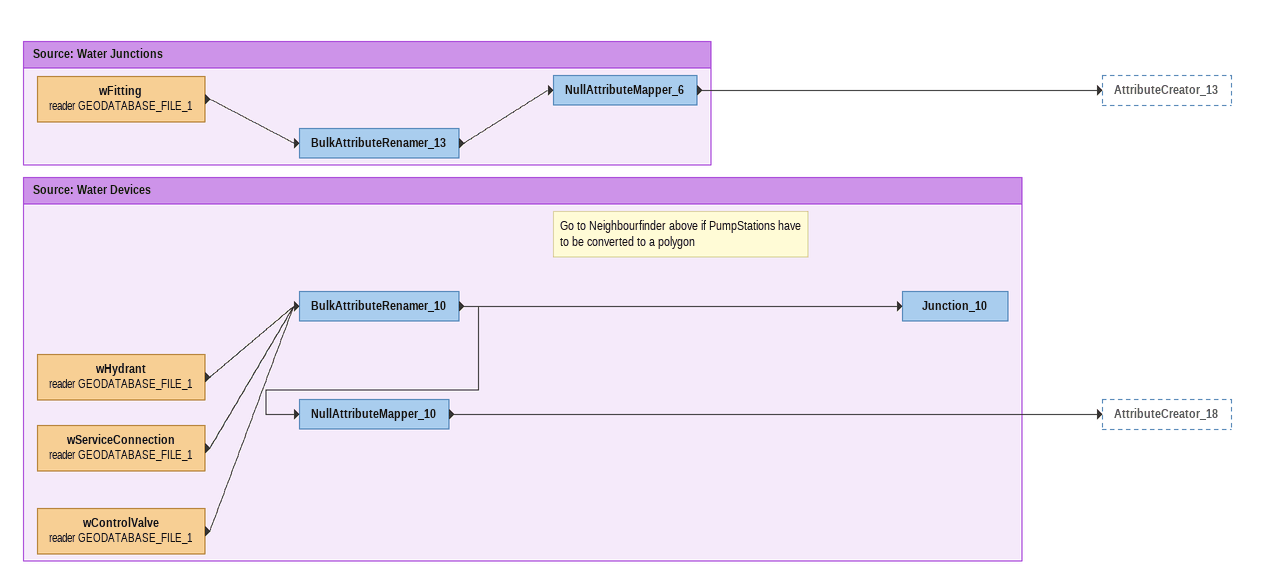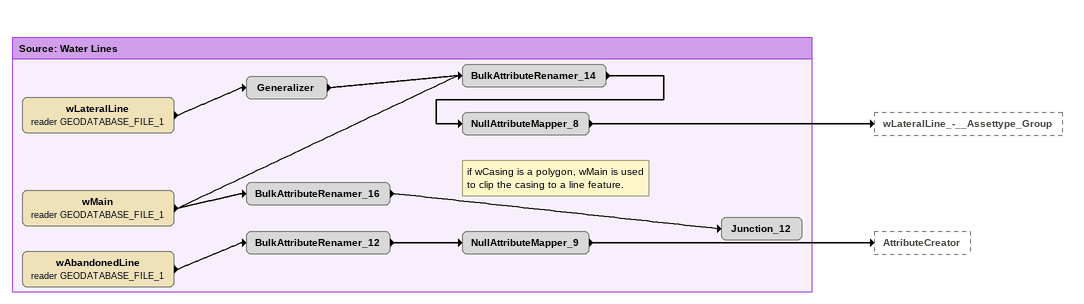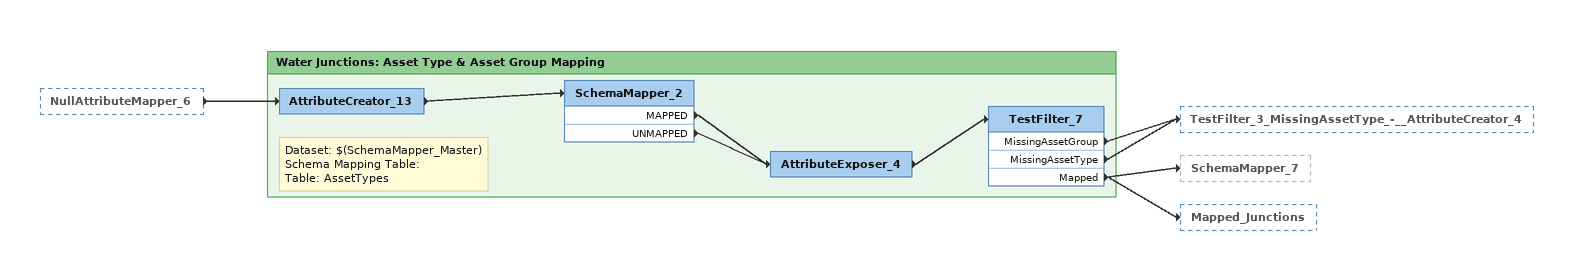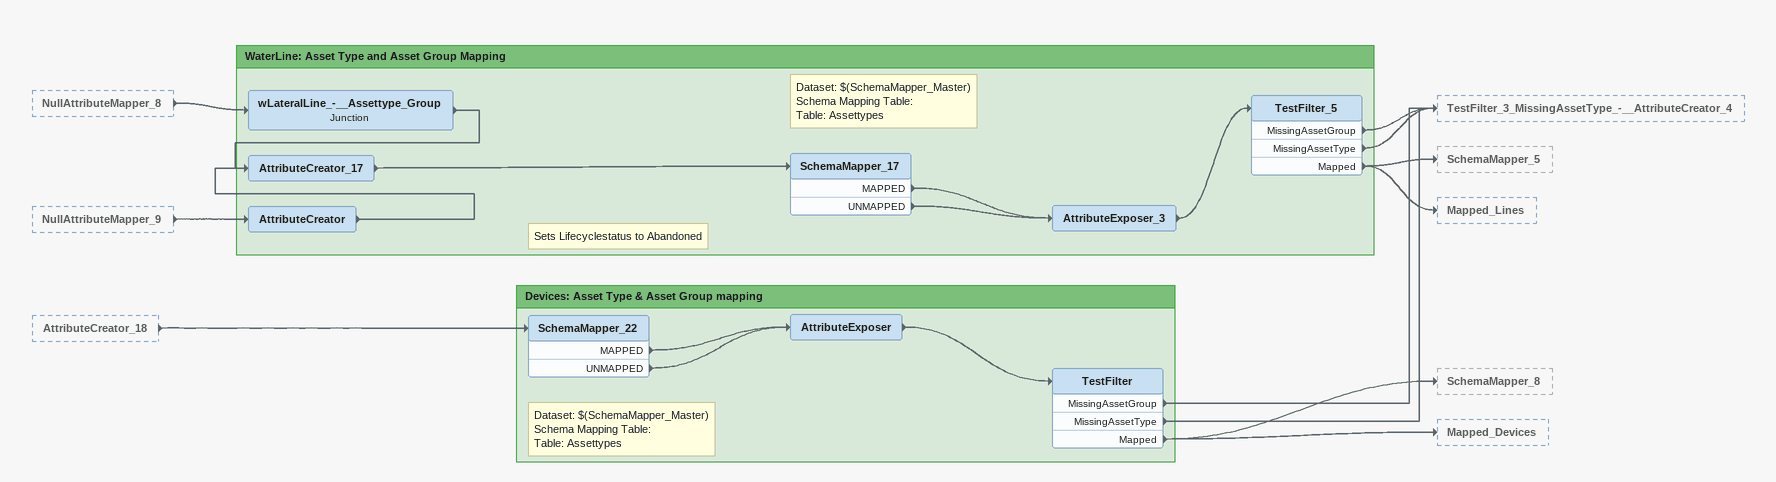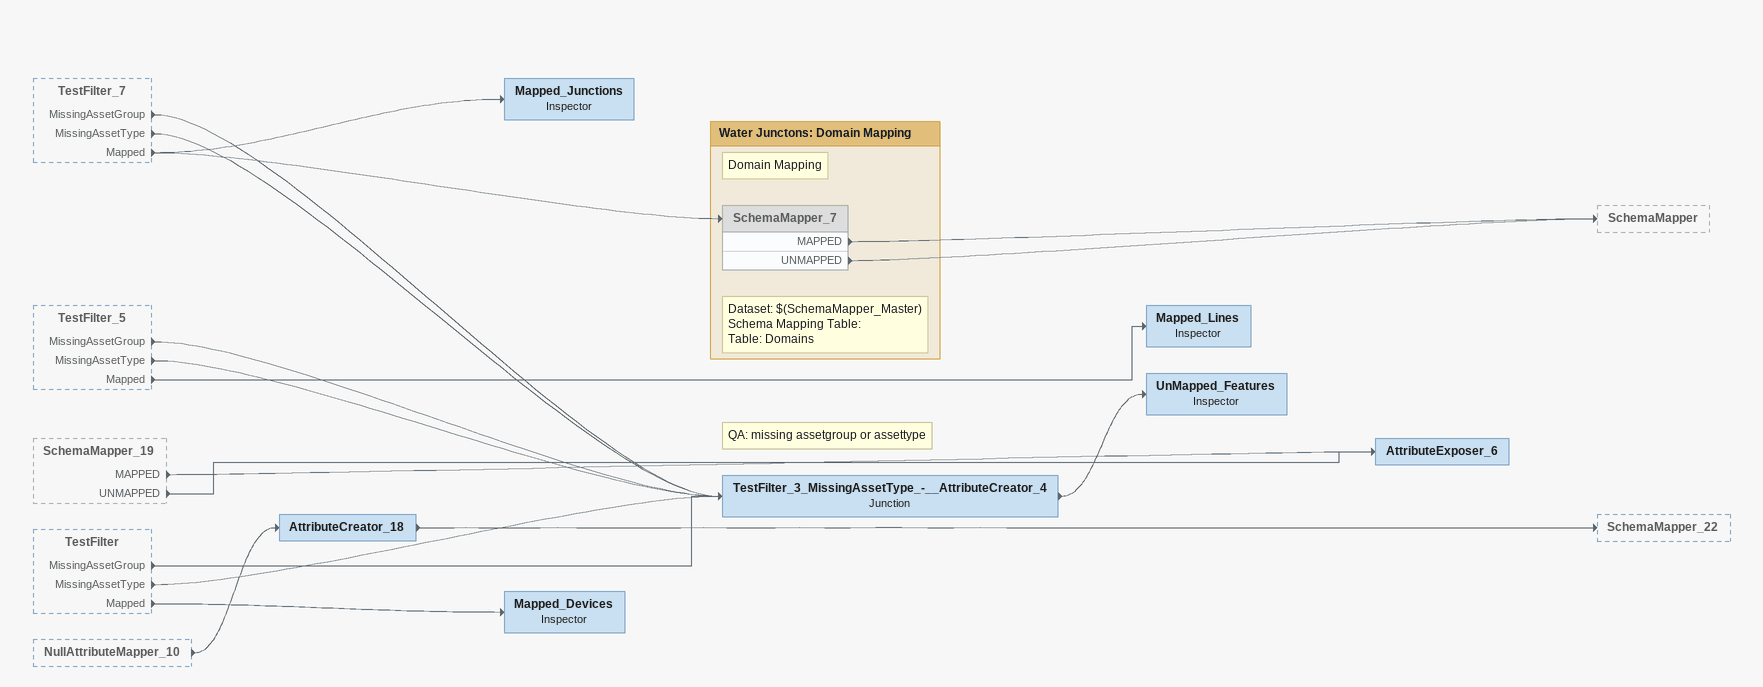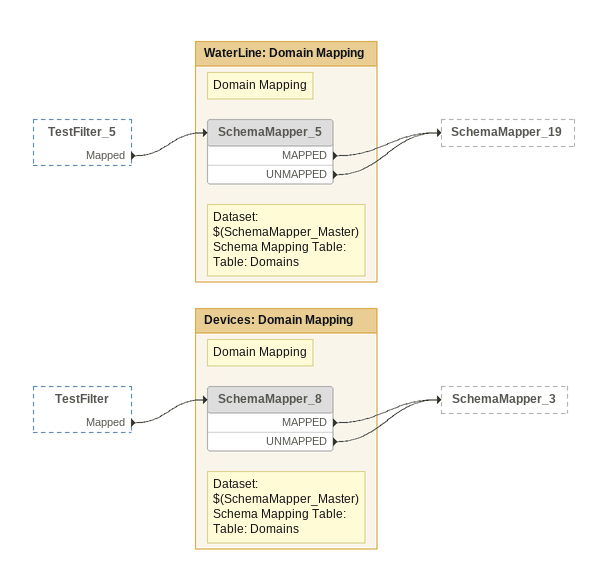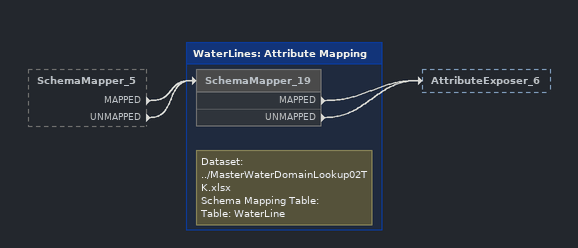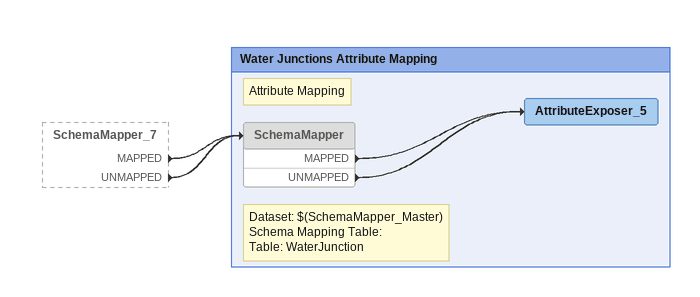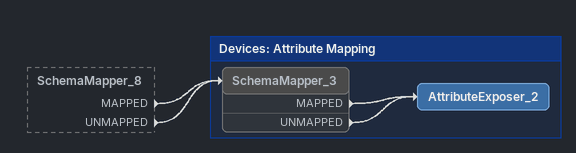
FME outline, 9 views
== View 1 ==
Bookmark: Source: Water Junctions
wFitting (reader GEODATABASE_FILE_1)
    -> BulkAttributeRenamer_13
BulkAttributeRenamer_13
    -> NullAttributeMapper_6
NullAttributeMapper_6
    -> AttributeCreator_13

Bookmark: Source: Water Devices
wHydrant (reader GEODATABASE_FILE_1)
    -> BulkAttributeRenamer_10
wServiceConnection (reader GEODATABASE_FILE_1)
    -> BulkAttributeRenamer_10
wControlValve (reader GEODATABASE_FILE_1)
    -> BulkAttributeRenamer_10
BulkAttributeRenamer_10
    -> NullAttributeMapper_10
    -> Junction_10
Note: Go to Neighbourfinder above if PumpStations have to be converted to a polygon
Junction_10
NullAttributeMapper_10
    -> AttributeCreator_18

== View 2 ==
Bookmark: Source: Water Lines
wLateralLine (reader GEODATABASE_FILE_1)
    -> Generalizer
Generalizer
    -> BulkAttributeRenamer_14
wMain (reader GEODATABASE_FILE_1)
    -> BulkAttributeRenamer_16
    -> BulkAttributeRenamer_14
BulkAttributeRenamer_14
    -> NullAttributeMapper_8
NullAttributeMapper_8
    -> wLateralLine_-__Assettype_Group
BulkAttributeRenamer_16
    -> Junction_12
Note: if wCasing is a polygon, wMain is used to clip the casing to a line feature.
Junction_12
wAbandonedLine (reader GEODATABASE_FILE_1)
    -> BulkAttributeRenamer_12
BulkAttributeRenamer_12
    -> NullAttributeMapper_9
NullAttributeMapper_9
    -> AttributeCreator

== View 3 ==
NullAttributeMapper_6 [outside]
    -> AttributeCreator_13

Bookmark: Water Junctions: Asset Type & Asset Group Mapping
Note: Dataset: $(SchemaMapper_Master) / Schema Mapping Table: / Table: AssetTypes
AttributeCreator_13
    -> SchemaMapper_2
SchemaMapper_2
    MAPPED -> AttributeExposer_4
    UNMAPPED -> AttributeExposer_4
AttributeExposer_4
    -> TestFilter_7
TestFilter_7
    MissingAssetGroup -> TestFilter_3_MissingAssetType_-__AttributeCreator_4
    MissingAssetType -> TestFilter_3_MissingAssetType_-__AttributeCreator_4
    Mapped -> SchemaMapper_7
    Mapped -> Mapped_Junctions

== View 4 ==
NullAttributeMapper_8 [outside]
    -> wLateralLine_-__Assettype_Group
NullAttributeMapper_9 [outside]
    -> AttributeCreator
AttributeCreator_18 [outside]
    -> SchemaMapper_22

Bookmark: WaterLine: Asset Type and Asset Group Mapping
wLateralLine_-__Assettype_Group: Junction
    -> AttributeCreator_17
Note: Sets Lifecyclestatus to Abandoned
AttributeCreator
    -> AttributeCreator_17
AttributeCreator_17
    -> SchemaMapper_17
Note: Dataset: $(SchemaMapper_Master) / Schema Mapping Table: / Table: Assettypes
SchemaMapper_17
    MAPPED -> AttributeExposer_3
    UNMAPPED -> AttributeExposer_3
AttributeExposer_3
    -> TestFilter_5
TestFilter_5
    MissingAssetGroup -> TestFilter_3_MissingAssetType_-__AttributeCreator_4
    MissingAssetType -> TestFilter_3_MissingAssetType_-__AttributeCreator_4
    Mapped -> SchemaMapper_5
    Mapped -> Mapped_Lines

Bookmark: Devices: Asset Type & Asset Group mapping
Note: Dataset: $(SchemaMapper_Master) / Schema Mapping Table: / Table: Assettypes
SchemaMapper_22
    MAPPED -> AttributeExposer
    UNMAPPED -> AttributeExposer
AttributeExposer
    -> TestFilter
TestFilter
    MissingAssetGroup -> TestFilter_3_MissingAssetType_-__AttributeCreator_4
    MissingAssetType -> TestFilter_3_MissingAssetType_-__AttributeCreator_4
    Mapped -> SchemaMapper_8
    Mapped -> Mapped_Devices

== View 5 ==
TestFilter_7 [outside]
    MissingAssetGroup -> TestFilter_3_MissingAssetType_-__AttributeCreator_4
    MissingAssetType -> TestFilter_3_MissingAssetType_-__AttributeCreator_4
    Mapped -> SchemaMapper_7
    Mapped -> Mapped_Junctions
TestFilter_5 [outside]
    MissingAssetGroup -> TestFilter_3_MissingAssetType_-__AttributeCreator_4
    MissingAssetType -> TestFilter_3_MissingAssetType_-__AttributeCreator_4
    Mapped -> Mapped_Lines
SchemaMapper_19 [outside]
    MAPPED -> AttributeExposer_6
    UNMAPPED -> AttributeExposer_6
TestFilter [outside]
    MissingAssetGroup -> TestFilter_3_MissingAssetType_-__AttributeCreator_4
    MissingAssetType -> TestFilter_3_MissingAssetType_-__AttributeCreator_4
    Mapped -> Mapped_Devices
NullAttributeMapper_10 [outside]
    -> AttributeCreator_18
Mapped_Junctions: Inspector
Mapped_Lines: Inspector
AttributeExposer_6
AttributeCreator_18
    -> SchemaMapper_22
Note: QA: missing assetgroup or assettype
TestFilter_3_MissingAssetType_-__AttributeCreator_4: Junction
    -> UnMapped_Features
UnMapped_Features: Inspector
Mapped_Devices: Inspector

Bookmark: Water Junctons: Domain Mapping
Note: Dataset: $(SchemaMapper_Master) / Schema Mapping Table: / Table: Domains
Note: Domain Mapping
SchemaMapper_7 [off]
    MAPPED -> SchemaMapper
    UNMAPPED -> SchemaMapper

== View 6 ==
TestFilter_5 [outside]
    Mapped -> SchemaMapper_5
TestFilter [outside]
    Mapped -> SchemaMapper_8

Bookmark: WaterLine: Domain Mapping
Note: Dataset: $(SchemaMapper_Master) / Schema Mapping Table: / Table: Domains
Note: Domain Mapping
SchemaMapper_5 [off]
    MAPPED -> SchemaMapper_19
    UNMAPPED -> SchemaMapper_19

Bookmark: Devices: Domain Mapping
Note: Domain Mapping
Note: Dataset: $(SchemaMapper_Master) / Schema Mapping Table: / Table: Domains
SchemaMapper_8 [off]
    MAPPED -> SchemaMapper_3
    UNMAPPED -> SchemaMapper_3

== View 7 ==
SchemaMapper_5 [outside]
    MAPPED -> SchemaMapper_19
    UNMAPPED -> SchemaMapper_19

Bookmark: WaterLines: Attribute Mapping
Note: Dataset: ../MasterWaterDomainLookup02TK.xlsx / Schema Mapping Table: / Table: WaterLine
SchemaMapper_19 [off]
    MAPPED -> AttributeExposer_6
    UNMAPPED -> AttributeExposer_6

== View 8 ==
SchemaMapper_7 [outside]
    MAPPED -> SchemaMapper
    UNMAPPED -> SchemaMapper

Bookmark: Water Junctions Attribute Mapping
Note: Attribute Mapping
Note: Dataset: $(SchemaMapper_Master) / Schema Mapping Table: / Table: WaterJunction
SchemaMapper [off]
    MAPPED -> AttributeExposer_5
    UNMAPPED -> AttributeExposer_5
AttributeExposer_5

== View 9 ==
SchemaMapper_8 [outside]
    MAPPED -> SchemaMapper_3
    UNMAPPED -> SchemaMapper_3

Bookmark: Devices: Attribute Mapping
SchemaMapper_3 [off]
    MAPPED -> AttributeExposer_2
    UNMAPPED -> AttributeExposer_2
AttributeExposer_2
